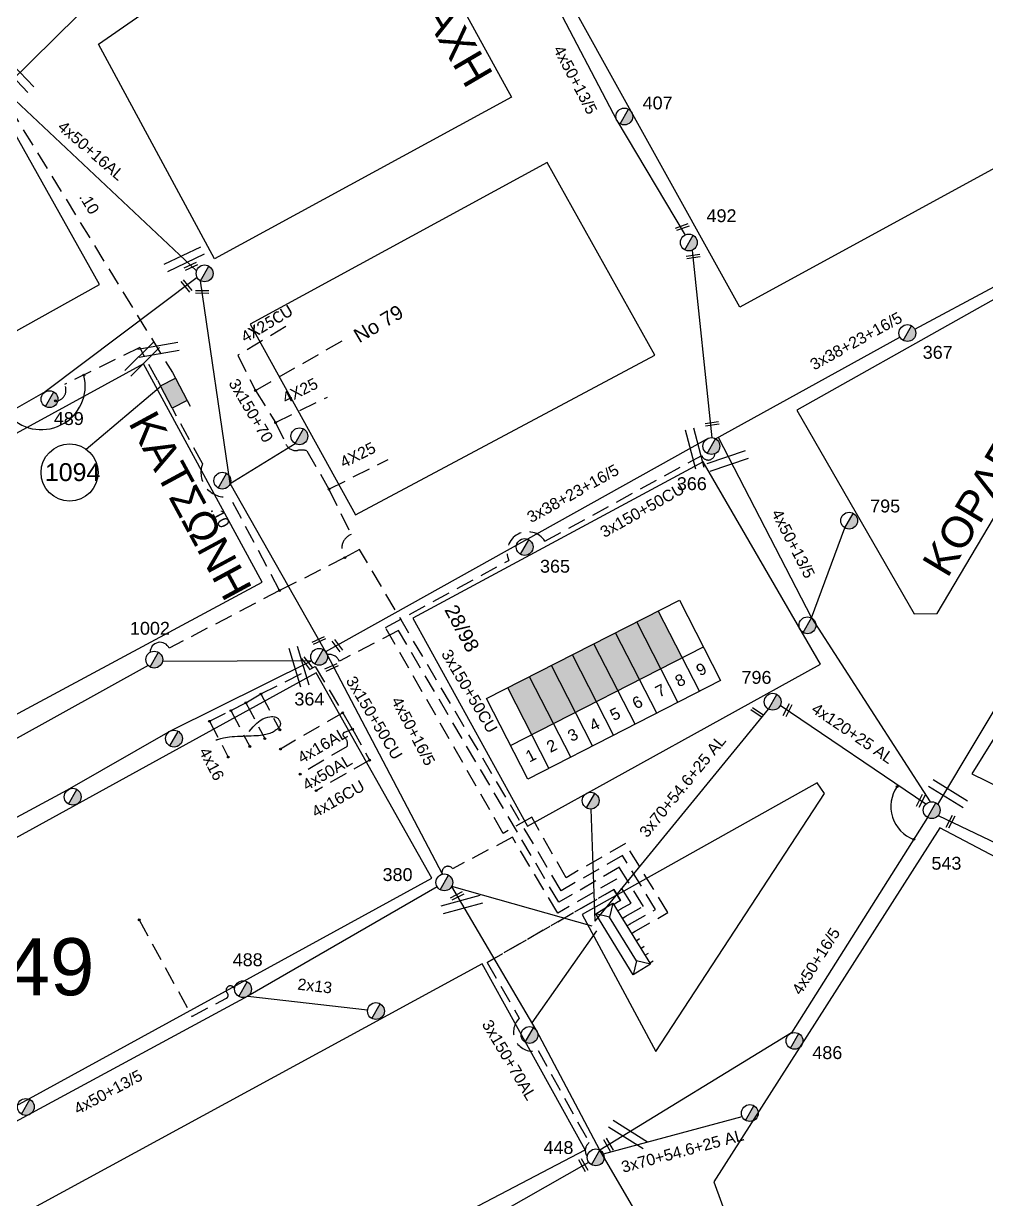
# Model space of a CAD drawing. Header units: millimetres. Extents: x 1421 to 7547, y 822 to 1873.
# Drawn here: x 7110.8 to 7245.6, y 1406.6 to 1571.3 of the extents above; entities that cross this region are included whole.
import ezdxf
from ezdxf.enums import TextEntityAlignment as Align

# ---------------------------------------------------------------- set-up
doc = ezdxf.new("R2010")
doc.units = ezdxf.units.MM
doc.linetypes.add('DASHED', pattern=[19.05, 12.7, -6.35])
doc.layers.get('0').update_dxf_attribs({"lineweight": 30})
for name, color, linetype, lineweight in [('2x13', 7, 'Continuous', 30), ('3x38+23+16', 7, 'Continuous', 30), ('3x50+35+16_5', 7, 'Continuous', 30), ('4x50+13_5', 7, 'Continuous', 30), ('4x50+16_5', 7, 'Continuous', 30), ('4x50AL', 7, 'Continuous', 30), ('Link Box 4 Διευθύνσεων', 7, 'Continuous', 30), ('Pillar OTE', 7, 'Continuous', 30), ('TEXT_ΚΑΛΩΔΙΩΝ', 7, 'Continuous', 30), ('Άγνωστα', 7, 'Continuous', 30), ('Άγνωστο Υπόγειο Καλώδιο', 7, 'DASHED', 30), ('Γυμνά εναέρια ΧΤ (3Φ)   4x16AL', 7, 'Continuous', 30), ('Γυμνά εναέρια ΧΤ και ΦΟΠ (3Φ)   4x50+16AL', 7, 'Continuous', 30), ('Καλώδια ΧΤ   3x150+50CU', 7, 'DASHED', 30), ('Καλώδια ΧΤ   3x150+70AL', 7, 'DASHED', 30), ('Μηχανική τομή', 7, 'Continuous', 30), ('Στύλος ΦΜ', 7, 'Continuous', 30), ('Στύλος ΦΜ @ 1', 7, 'Continuous', 30), ('Συνδέσεις', 7, 'Continuous', 30), ('Συνεστραμμένα ΧΤ   3x70+54.6+25 AL', 7, 'SYN_LINE', 30), ('Συνεστραμμένα ΧΤ  4x120+25 AL', 7, 'SYN_LINE', 30), ('Τομή', 7, 'Continuous', 30), ('Υποσταθμός πόλεως', 7, 'Continuous', 30), ('Υπόβαθρο ΔΕΗ', 7, 'Continuous', 30), ('Υπόγεια Καλώδια Δικτύου ΧΤ   .10', 7, 'DASHED', 30), ('Υπόγεια Καλώδια Δικτύου ΧΤ  4x16AL', 7, 'DASHED', 30), ('Υπόγεια Καλώδια Δικτύου ΧΤ  4X25', 7, 'DASHED', 30)]:
    doc.layers.add(name, color=color, linetype=linetype, lineweight=lineweight)
doc.styles.add('arial', font='arial.ttf')
doc.styles.add('Legend', font='CALIBRI.TTF')
doc.styles.get("Standard").update_dxf_attribs({"font": 'arial.ttf'})
doc.linetypes.add('SYN_LINE', pattern='A,0.5,-0.0001,["/\\/\\/\\/",Standard,S=0.1,R=0,X=0,Y=-0.05],-0.25', length=0.7501)

# ---------------------------------------------------------------- blocks, each defined once
blk = doc.blocks.new('ΥΠΑΡΧΩΝ ΤΣΙΜΕΝΤΕΝΙΟΣ ΣΤΥΛΟΣ')
at = {"layer": 'Στύλος ΦΜ'}
blk.add_hatch(color=7, dxfattribs=at).paths.add_polyline_path([(-1.29, -2.28, 0.574793), (2.62, 0, 0.268822), (1.3, 2.27)])
at = {"layer": 'Στύλος ΦΜ', "color": 7}
blk.add_line((-1.29, -2.28), (1.3, 2.27), dxfattribs=at)
blk.add_circle((0, 0), 2.62, dxfattribs=at)
at = {"layer": 'Στύλος ΦΜ', "flags": 4}
for tag, p in [('ΑΡΙΘΜΟΣ', (-4.68, 8.05)), ('ΤΥΠΟΣ', (-4.91, 3.03))]:
    blk.add_attdef(tag, p, '', height=4, dxfattribs=at)
blk = doc.blocks.new('ΥΠΟΣΤΑΘΜΟΣ ΠΟΛΕΩΣ 9 ΑΝΑΧΩΡΗΣΕΩΝ')
at = {"layer": 'Υποσταθμός πόλεως', "ltscale": 40}
for p, q in [((-9.63, -2.82), (-9.63, -4)), ((-7.12, -2.82), (-7.12, -4)), ((-4.84, -2.82), (-4.84, -4)), ((-2.36, -2.82), (-2.36, -4)), ((0.09, -2.82), (0.09, -4)), ((2.55, -2.82), (2.55, -4)), ((5.02, -2.82), (5.02, -4)), ((7.48, -2.82), (7.48, -4)), ((9.61, -2.82), (9.61, -4))]:
    blk.add_line(p, q, dxfattribs=at)
blk.add_lwpolyline([(-10.02, 2.82), (10.02, 2.82), (10.02, -2.82), (-10.02, -2.82)], close=True, dxfattribs=at)
for points in [[(-7.21, 0), (-10.02, 2.82)], [(-10.02, -2.82), (-7.21, 0)], [(-7.21, 0), (7.21, 0)], [(7.21, 0), (10.02, 2.82)], [(10.02, -2.82), (7.21, 0)]]:
    blk.add_lwpolyline(points, dxfattribs=at)
at = {"layer": 'Υποσταθμός πόλεως', "linetype": 'SYN_LINE', "ltscale": 40, "flags": 1}
for tag, p in [('ΜΕΤΑΣΧΗΜΑΤΙΣΜΟΣ', (10.79, 1.71)), ('ΙΣΧΥΣ', (10.77, -1.08)), ('ΑΡΙΘΜΟΣ', (10.89, -3.8))]:
    blk.add_attdef(tag, p, '', height=1.8, dxfattribs=at)
blk = doc.blocks.new('ΤΟΜΗ')
at = {"layer": 'Τομή', "lineweight": -3, "ltscale": 40}
for p, q in [((-11.37, 1.1), (11.37, 1.1)), ((11.37, -3.57), (-11.37, -3.57))]:
    blk.add_line(p, q, dxfattribs=at)
blk = doc.blocks.new('ΜΗΧΑΝΙΚΗ ΤΟΜΗ')
at = {"layer": 'Μηχανική τομή', "lineweight": -3, "ltscale": 40}
for p, q in [((-3.78, 1.15), (3.8, 1.15)), ((3.8, -0.4), (-3.78, -0.4))]:
    blk.add_line(p, q, dxfattribs=at)
blk = doc.blocks.new('LINK BOX 4 ΑΝΑΧΩΡΗΣΕΩΝ')
at = {"layer": 'Link Box 4 Διευθύνσεων', "lineweight": -3, "ltscale": 40}
blk.add_hatch(color=256, dxfattribs=at).paths.add_polyline_path([(-3.54, 0), (-3.54, -4.67), (3.54, -4.67), (3.54, 0)])
for p, q in [((-3.54, 0), (-5.33, 0)), ((5.33, 0), (3.54, 0)), ((-3.54, -4.67), (-5.33, -4.67)), ((5.33, -4.67), (3.54, -4.67))]:
    blk.add_line(p, q, dxfattribs=at)
blk.add_lwpolyline([(-3.54, -4.67), (-3.54, 0), (3.54, 0), (3.54, -4.67)], close=True, dxfattribs=at)
blk = doc.blocks.new('_ΣΥΝΔΕΣΗ')
at = {"layer": 'Συνδέσεις', "linetype": 'SYN_LINE', "ltscale": 40}
blk.add_hatch(color=256, dxfattribs=at).paths.add_polyline_path([(0.5, -0.01, 1), (-0.5, -0.01, 1)])
at = {"layer": 'Συνδέσεις'}
blk.add_circle((0, -0.01), 0.5, dxfattribs=at)

msp = doc.modelspace()

# ---------------------------------------------------------------- hatches: boundary and pattern name
at = {"layer": 'Καλώδια ΧΤ   3x150+50CU', "linetype": 'DASHED', "lineweight": -3, "ltscale": 0.2}
h = msp.add_hatch(color=27, dxfattribs=at)
h.dxf.hatch_style = 1
h.paths.add_polyline_path([(7200.01, 1480.93), (7203.03, 1482.47), (7199.67, 1489.04), (7196.65, 1487.5)])
h = msp.add_hatch(color=133, dxfattribs=at)
h.dxf.hatch_style = 1
h.paths.add_polyline_path([(7196.65, 1487.5), (7193.68, 1485.98), (7197.04, 1479.41), (7200.01, 1480.93)])
h = msp.add_hatch(color=30, dxfattribs=at)
h.dxf.hatch_style = 1
h.paths.add_polyline_path([(7193.68, 1485.98), (7190.66, 1484.43), (7194.02, 1477.87), (7197.04, 1479.41)])
h = msp.add_hatch(color=62, dxfattribs=at)
h.dxf.hatch_style = 1
h.paths.add_polyline_path([(7187.64, 1482.89), (7184.71, 1481.39), (7188.06, 1474.83), (7191, 1476.33)])
h = msp.add_hatch(color=5, dxfattribs=at)
h.dxf.hatch_style = 1
h.paths.add_polyline_path([(7194.02, 1477.87), (7190.66, 1484.43), (7187.64, 1482.89), (7191, 1476.33)])
h = msp.add_hatch(color=2, dxfattribs=at)
h.dxf.hatch_style = 1
h.paths.add_polyline_path([(7185, 1473.26), (7188.06, 1474.83), (7184.71, 1481.39), (7181.65, 1479.82)])
h = msp.add_hatch(color=1, dxfattribs=at)
h.dxf.hatch_style = 1
h.paths.add_polyline_path([(7181.94, 1471.7), (7185, 1473.26), (7181.65, 1479.82), (7178.58, 1478.25)])

# ---------------------------------------------------------------- linework, layer by layer
at = {"color": 1, "linetype": 'DASHED', "lineweight": -3, "ltscale": 0.2}
msp.add_lwpolyline([(7143.26, 1519.92), (7156.23, 1527.36)], dxfattribs=at)
at = {"color": 1, "lineweight": -3, "ltscale": 0.2}
msp.add_arc((7129.9, 1483.24), 1.4, 23.9719, 180.1699, dxfattribs=at)
at = {"layer": '2x13', "color": 62, "lineweight": -3, "ltscale": 0.2}
msp.add_lwpolyline([(7142.2, 1435.07), (7158.97, 1433.13)], dxfattribs=at)
at = {"layer": '3x38+23+16', "color": 5, "lineweight": -3, "ltscale": 0.2}
for points in [[(7235.61, 1528.5), (7246.77, 1534.48)], [(7207.7, 1513.15), (7233.52, 1527.4)]]:
    msp.add_lwpolyline(points, dxfattribs=at)
at = {"layer": '3x38+23+16', "color": 6, "lineweight": -3, "ltscale": 0.2}
msp.add_lwpolyline([(7153.1, 1483.33), (7206.44, 1513.09)], dxfattribs=at)
at = {"layer": '3x50+35+16_5', "color": 30, "lineweight": -3, "ltscale": 0.2}
msp.add_lwpolyline([(7138.21, 1592.07), (7108.56, 1562.79)], dxfattribs=at)
at = {"layer": '4x50+13_5', "color": 5, "lineweight": -3, "ltscale": 0.2}
for points in [[(7184.65, 1575.34), (7193.88, 1557.76), (7203.46, 1541.7)], [(7204.4, 1539.55), (7207.19, 1513.3)]]:
    msp.add_lwpolyline(points, dxfattribs=at)
at = {"layer": '4x50+13_5', "color": 1, "lineweight": -3, "ltscale": 0.2}
msp.add_lwpolyline([(7238.81, 1461.93), (7255.07, 1489.05), (7269.18, 1512.09), (7279.87, 1529.76)], dxfattribs=at)
at = {"layer": '4x50+13_5', "color": 133, "lineweight": -3, "ltscale": 0.2}
for points in [[(7208.08, 1513.36), (7221.14, 1488.05), (7237.75, 1462.27)], [(7238.89, 1460.38), (7254.41, 1452.96), (7269.6, 1444.67)]]:
    msp.add_lwpolyline(points, dxfattribs=at)
at = {"layer": '4x50+13_5', "color": 62, "lineweight": -3, "ltscale": 0.2}
msp.add_lwpolyline([(7168.7, 1450.39), (7142.2, 1435.07), (7111.88, 1418.66), (7077.42, 1400.07)], dxfattribs=at)
at = {"layer": '4x50+13_5', "color": 30, "lineweight": -3, "ltscale": 0.2}
msp.add_lwpolyline([(7097.16, 1362.69), (7127.07, 1378.06), (7148.05, 1389), (7169.01, 1399.87), (7189.93, 1411.82)], dxfattribs=at)
at = {"layer": '4x50+16_5', "color": 5, "lineweight": -3, "ltscale": 0.2}
msp.add_lwpolyline([(7169.43, 1452.14), (7153.31, 1482.92), (7139.72, 1506.88), (7135.55, 1535.29)], dxfattribs=at)
at = {"layer": '4x50+16_5', "color": 1, "lineweight": -3, "ltscale": 0.2}
for points in [[(7128.23, 1481.4), (7109.46, 1470.97), (7082.15, 1456.48), (7053.09, 1442.3)], [(7151.15, 1482.02), (7130.23, 1481.96)]]:
    msp.add_lwpolyline(points, dxfattribs=at)
at = {"layer": '4x50+16_5', "color": 2, "lineweight": -3, "ltscale": 0.2}
msp.add_lwpolyline([(7151.15, 1482.02), (7131.3, 1472.18), (7116.9, 1463.9), (7095.11, 1452.19), (7058.49, 1432.11)], dxfattribs=at)
at = {"layer": '4x50+16_5', "color": 133, "lineweight": -3, "ltscale": 0.2}
msp.add_lwpolyline([(7237.39, 1460.08), (7218.35, 1429.9), (7191.49, 1413.49)], dxfattribs=at)
at = {"layer": '4x50AL', "color": 2, "linetype": 'DASHED', "lineweight": -3, "ltscale": 0.2}
msp.add_lwpolyline([(7156.84, 1472.47), (7155.71, 1472.02, 0.594512), (7155.64, 1471.43, -0.328297), (7156.09, 1470.05), (7149.51, 1466.16)], format="xyb", dxfattribs=at)
at = {"layer": 'Pillar OTE', "lineweight": -3, "ltscale": 40}
for points in [[(7181.38, 1465.48), (7175.62, 1476.74), (7202.63, 1490.55), (7208.4, 1479.28), (7181.38, 1465.48)], [(7205.44, 1477.77), (7199.67, 1489.04)], [(7202.42, 1476.23), (7196.65, 1487.5)], [(7199.45, 1474.71), (7193.68, 1485.98)], [(7178.97, 1470.19), (7205.99, 1483.98)], [(7193.41, 1471.62), (7187.64, 1482.89)], [(7196.42, 1473.16), (7190.66, 1484.43)], [(7190.47, 1470.13), (7184.71, 1481.39)], [(7187.41, 1468.56), (7181.65, 1479.82)], [(7184.34, 1467), (7178.58, 1478.25)]]:
    msp.add_lwpolyline(points, dxfattribs=at)
at = {"layer": 'Άγνωστα', "lineweight": -3}
msp.add_lwpolyline([(7142.36, 1472.16), (7142.93, 1472.8), (7143.44, 1473.29), (7143.9, 1473.66), (7144.31, 1473.91), (7144.67, 1474.07), (7144.99, 1474.17), (7145.26, 1474.21), (7145.49, 1474.22), (7145.69, 1474.22), (7145.86, 1474.21), (7145.99, 1474.19), (7146.11, 1474.16), (7146.2, 1474.12), (7146.28, 1474.07), (7146.35, 1474.01), (7146.42, 1473.94), (7146.48, 1473.86), (7146.54, 1473.78), (7146.6, 1473.69), (7146.65, 1473.59), (7146.69, 1473.49), (7146.72, 1473.39), (7146.74, 1473.29), (7146.74, 1473.19), (7146.73, 1473.09), (7146.7, 1472.99), (7146.66, 1472.9), (7146.6, 1472.8), (7146.53, 1472.71), (7146.45, 1472.62), (7146.36, 1472.53), (7146.26, 1472.44), (7146.15, 1472.35), (7146.03, 1472.27), (7145.9, 1472.18), (7145.76, 1472.1), (7145.62, 1472.02), (7145.46, 1471.95), (7145.28, 1471.88), (7145.1, 1471.82), (7144.9, 1471.76), (7144.69, 1471.71), (7144.46, 1471.66), (7144.22, 1471.62), (7143.96, 1471.58), (7143.67, 1471.55), (7143.36, 1471.53), (7143.03, 1471.51), (7142.67, 1471.49), (7142.3, 1471.48), (7141.9, 1471.47), (7141.51, 1471.45), (7141.11, 1471.44), (7140.72, 1471.42), (7140.34, 1471.4), (7139.98, 1471.37), (7139.64, 1471.33), (7139.33, 1471.29), (7139.05, 1471.24), (7138.79, 1471.19), (7138.57, 1471.14), (7138.37, 1471.09), (7138.2, 1471.05), (7138.06, 1471.01), (7137.95, 1470.98), (7137.86, 1470.95), (7137.8, 1470.94), (7137.76, 1470.93), (7137.74, 1470.92), (7137.72, 1470.92), (7137.71, 1470.91), (7137.71, 1470.91), (7137.71, 1470.91), (7137.71, 1470.91), (7137.71, 1470.91), (7137.71, 1470.91), (7137.71, 1470.91), (7137.71, 1470.91), (7137.71, 1470.91), (7137.71, 1470.91)], dxfattribs=at)
at = {"layer": 'Άγνωστο Υπόγειο Καλώδιο', "color": 2, "lineweight": -3, "ltscale": 0.2}
msp.add_lwpolyline([(7129.55, 1521.35), (7127.04, 1525.92), (7116.51, 1520.74, -0.497455), (7115.56, 1518.47)], format="xyb", dxfattribs=at)
at = {"layer": 'Γυμνά εναέρια ΧΤ (3Φ)   4x16AL', "color": 5, "lineweight": -3, "ltscale": 0.2}
msp.add_lwpolyline([(7139.72, 1506.88), (7148.83, 1512.48)], dxfattribs=at)
at = {"layer": 'Γυμνά εναέρια ΧΤ (3Φ)   4x16AL', "color": 133, "lineweight": -3, "ltscale": 0.2}
msp.add_lwpolyline([(7221.14, 1488.05), (7225.82, 1500.66)], dxfattribs=at)
at = {"layer": 'Γυμνά εναέρια ΧΤ και ΦΟΠ (3Φ)   4x50+16AL', "color": 133, "linetype": 'Continuous', "lineweight": -3, "ltscale": 0.2}
msp.add_lwpolyline([(7108.82, 1561.33), (7135.01, 1536.69)], dxfattribs=at)
at = {"layer": 'Γυμνά εναέρια ΧΤ και ΦΟΠ (3Φ)   4x50+16AL', "color": 2, "lineweight": -3, "ltscale": 0.2}
msp.add_lwpolyline([(7135.09, 1535.76), (7113.8, 1519.71), (7099.37, 1511.52), (7084.51, 1503.13), (7066.89, 1493.6), (7050.01, 1484.3), (7034.18, 1474.59)], dxfattribs=at)
at = {"layer": 'Γυμνά εναέρια ΧΤ και ΦΟΠ (3Φ)   4x50+16AL', "color": 27, "lineweight": -3, "ltscale": 0.2}
msp.add_lwpolyline([(7216.91, 1368.26), (7206.58, 1387.61), (7191.49, 1413.49), (7182.58, 1430.32), (7170.75, 1450.43)], dxfattribs=at)
at = {"layer": 'Γυμνά εναέρια ΧΤ και ΦΟΠ (3Φ)   4x50+16AL', "color": 62, "lineweight": -3, "ltscale": 0.2}
msp.add_lwpolyline([(7190.41, 1444.88), (7170.75, 1450.43)], dxfattribs=at)
at = {"layer": 'Καλώδια ΧΤ   3x150+50CU', "color": 1, "lineweight": -3, "ltscale": 0.2}
msp.add_lwpolyline([(7140.77, 1524.85), (7143.26, 1519.92), (7146.07, 1515.42), (7147.53, 1512.37, 0.330778), (7149.13, 1511.52, -0.09429), (7150.44, 1511.48), (7153.55, 1506.1), (7156.65, 1499.76, 0.490228), (7155.77, 1496.5)], format="xyb", dxfattribs=at)
at = {"layer": 'Καλώδια ΧΤ   3x150+50CU', "color": 6, "lineweight": -3, "ltscale": 0.2}
msp.add_lwpolyline([(7196.28, 1444.06), (7201.02, 1446.76), (7195.07, 1456.46), (7186.75, 1451.65), (7181.95, 1460.12), (7177.96, 1457.87), (7161.47, 1486.7), (7178.72, 1496.12, -0.912295), (7183.8, 1498.82), (7205.77, 1510.8, 0.816444), (7207.6, 1511.06)], format="xyb", dxfattribs=at)
at = {"layer": 'Καλώδια ΧΤ   3x150+50CU', "color": 1, "lineweight": -3, "ltscale": 0.2}
for points in [[(7186.06, 1449.82), (7157.83, 1497.65), (7155.77, 1496.5), (7146.64, 1491.89)], [(7146.64, 1491.89), (7131.18, 1483.81)], [(7195.66, 1445.14), (7199.29, 1447.2), (7194.65, 1454.78), (7186.06, 1449.82)]]:
    msp.add_lwpolyline(points, dxfattribs=at)
at = {"layer": 'Καλώδια ΧΤ   3x150+50CU', "color": 2, "lineweight": -3, "ltscale": 0.2}
msp.add_lwpolyline([(7195.05, 1446.21), (7197.58, 1447.64), (7194.22, 1453.11), (7185.74, 1448.21), (7163.28, 1486.28), (7155.01, 1481.99, 0.350904), (7153.31, 1482.92)], format="xyb", dxfattribs=at)
msp.add_lwpolyline([(7136.8, 1473.58), (7139.82, 1475.06), (7141.92, 1476.16), (7144.02, 1477.4), (7151.63, 1481.25), (7155.47, 1474.76), (7156.84, 1472.47), (7159.25, 1468.13)], dxfattribs=at)
at = {"layer": 'Καλώδια ΧΤ   3x150+50CU', "color": 5, "lineweight": -3, "ltscale": 0.2}
msp.add_lwpolyline([(7194.45, 1447.28), (7195.86, 1448.09), (7193.8, 1451.45), (7185.6, 1446.71), (7179.24, 1457.32), (7170.87, 1452.92)], dxfattribs=at)
msp.add_arc((7170.21, 1452.42), 0.832, 37.3744, 199.492, dxfattribs=at)
at = {"layer": 'Καλώδια ΧΤ   3x150+70AL', "color": 30, "lineweight": -3, "ltscale": 0.2}
msp.add_lwpolyline([(7175.72, 1439.77), (7193.43, 1450.01), (7194.38, 1448.47), (7193.92, 1448.21), (7194.38, 1448.47), (7193.43, 1450.01), (7175.72, 1439.77), (7180.21, 1431.96, 0.780183), (7182.83, 1427.45), (7190, 1414.53, 0.421904), (7189.74, 1412.59)], format="xyb", dxfattribs=at)
at = {"layer": 'Καλώδια ΧΤ   3x150+70AL', "color": 62, "lineweight": -3, "ltscale": 0.2}
msp.add_lwpolyline([(7126.98, 1445.75), (7134.36, 1432.22), (7139.2, 1434.78, 0.497933), (7139.31, 1435.47, -1.293429), (7140.34, 1436.04, -0.375787)], format="xyb", dxfattribs=at)
at = {"layer": 'Συνεστραμμένα ΧΤ   3x70+54.6+25 AL', "color": 133, "lineweight": -3, "ltscale": 20}
for points in [[(7190.85, 1445.58), (7215.11, 1475.29)], [(7190.85, 1445.58), (7190.26, 1461.28)]]:
    msp.add_lwpolyline(points, dxfattribs=at)
at = {"layer": 'Συνεστραμμένα ΧΤ   3x70+54.6+25 AL', "color": 27, "lineweight": -3, "ltscale": 15}
msp.add_lwpolyline([(7182, 1431.3), (7191.06, 1444.23)], dxfattribs=at)
at = {"layer": 'Συνεστραμμένα ΧΤ   3x70+54.6+25 AL', "color": 30, "lineweight": -3, "ltscale": 20}
msp.add_lwpolyline([(7191.98, 1412.97), (7211.41, 1418.21)], dxfattribs=at)
at = {"layer": 'Συνεστραμμένα ΧΤ  4x120+25 AL', "color": 133, "lineweight": -3, "ltscale": 20}
msp.add_lwpolyline([(7237.15, 1461.95), (7216.74, 1475.77)], dxfattribs=at)
at = {"layer": 'Υπόβαθρο ΔΕΗ', "lineweight": -3, "ltscale": 0.2}
for points in [[(7260.23, 1558.42), (7211.1, 1531.6), (7184.37, 1579.76), (7230.9, 1609.64)], [(7238.99, 1384.85), (7268.2, 1443.32), (7239.1, 1458.64), (7207.43, 1409.04), (7211.21, 1398.83)], [(7093.55, 1395.27), (7107.06, 1370.44), (7189.45, 1413.55), (7175.02, 1439.61)]]:
    msp.add_lwpolyline(points, close=True, dxfattribs=at)
for points in [[(7121.26, 1568.43), (7160.2, 1595.47), (7179.1, 1561.03), (7137.53, 1538.38), (7121.26, 1568.43)], [(7040.64, 1489.71), (7121.43, 1534.75), (7107.72, 1559.18), (7026.53, 1515.13), (7040.64, 1489.71)], [(7142.53, 1529.22), (7157.27, 1502.49), (7199.17, 1524.88), (7184.12, 1551.86), (7142.53, 1529.22)], [(7235.51, 1488.61), (7238.71, 1488.68), (7268.95, 1539.62), (7266.59, 1543.85), (7219.06, 1517.16), (7235.51, 1488.61)], [(7272.64, 1452), (7310.71, 1527.45), (7305.79, 1540.76), (7285.06, 1532.79), (7243.58, 1466.22), (7272.64, 1452)], [(7046.73, 1479.42), (7063.36, 1449.64), (7144.19, 1493.07), (7127.57, 1523.63), (7046.73, 1479.42)], [(7222.38, 1481.59), (7205.97, 1509.94), (7165.31, 1488), (7181.34, 1458.88), (7222.38, 1481.59)], [(7070.8, 1435.84), (7086.59, 1407.05), (7167.98, 1451.59), (7151.74, 1480.38), (7070.8, 1435.84)], [(7189.03, 1446.5), (7199.35, 1427.32), (7222.93, 1463.44), (7221.91, 1464.96), (7189.03, 1446.5)]]:
    msp.add_lwpolyline(points, dxfattribs=at)
at = {"layer": 'Υπόβαθρο ΔΕΗ', "lineweight": -3}
msp.add_lwpolyline([(7130.05, 1520.5), (7119.55, 1511.67)], dxfattribs=at)
msp.add_circle((7117.23, 1508.42), 4, dxfattribs=at)
for centre, radius, start, end in [((7113.26, 1520.58), 6.15, 219.1622, 14.0617), ((7237.16, 1461.63), 4.91, 145.3832, 249.7234)]:
    msp.add_arc(centre, radius, start, end, dxfattribs=at)
at = {"layer": 'Υπόγεια Καλώδια Δικτύου ΧΤ   .10', "color": 133, "lineweight": -3, "ltscale": 0.2}
msp.add_lwpolyline([(7108.75, 1559.7), (7131.62, 1522.43)], dxfattribs=at)
at = {"layer": 'Υπόγεια Καλώδια Δικτύου ΧΤ   .10', "color": 1, "lineweight": -3, "ltscale": 0.2}
msp.add_lwpolyline([(7146.64, 1491.89), (7139.67, 1505.04, -0.5891), (7135.86, 1509.67), (7132.02, 1516.63)], format="xyb", dxfattribs=at)
at = {"layer": 'Υπόγεια Καλώδια Δικτύου ΧΤ  4x16AL', "color": 2, "lineweight": -3, "ltscale": 0.2}
for points in [[(7144.02, 1477.4), (7146.66, 1472.38)], [(7139.82, 1475.06), (7142.46, 1470.04)], [(7141.92, 1476.16), (7144.56, 1471.14)], [(7155.47, 1474.76), (7146.75, 1469.68)], [(7136.8, 1473.58), (7139.45, 1468.56)], [(7159.25, 1468.13), (7151.75, 1463.85)]]:
    msp.add_lwpolyline(points, dxfattribs=at)
at = {"layer": 'Υπόγεια Καλώδια Δικτύου ΧΤ  4X25', "color": 1, "lineweight": -3, "ltscale": 0.2}
for points in [[(7147.53, 1528.88), (7140.77, 1524.85)], [(7146.07, 1515.42), (7153.33, 1519)], [(7153.55, 1506.1), (7161.85, 1510.24)]]:
    msp.add_lwpolyline(points, dxfattribs=at)

# ---------------------------------------------------------------- block references
at = {"layer": 'Link Box 4 Διευθύνσεων', "lineweight": -3, "xscale": 0.4999999999999998, "yscale": 0.4999999999999998, "zscale": 0.4999999999999998, "rotation": 117.5659498388376}
msp.add_blockref('LINK BOX 4 ΑΝΑΧΩΡΗΣΕΩΝ', (7130.79, 1518.99), dxfattribs=at)
at = {"layer": 'Μηχανική τομή', "lineweight": -3}
for p, xscale, yscale, zscale, rotation in [((7203.01, 1542.9), 0.2499999999999188, 0.2499999999999188, 0.2499999999999188, 199.3521531081327), ((7204.55, 1538.77), 0.2499999999999188, 0.2499999999999188, 0.2499999999999188, 188.7069016057735), ((7134.17, 1537.39), 0.2499999999999188, 0.2499999999999188, 0.2499999999999188, 204.5089765519788), ((7133.67, 1534.61), 0.2499999999999188, 0.2499999999999188, 0.2499999999999188, 129.0588625633443), ((7135.8, 1533.82), 0.2499999999999188, 0.2499999999999188, 0.2499999999999188, 179.1997685102337), ((7207.2, 1515.35), 0.2499999999999188, 0.2499999999999188, 0.2499999999999188, 188.7069016057735), ((7152.09, 1484.98), 0.2499999999999188, 0.2499999999999188, 0.2499999999999188, 204.5089765519788), ((7154.8, 1484.21), 0.2499999999999188, 0.2499999999999188, 0.2499999999999188, 127.0512514598491), ((7150.54, 1481.79), 0.2499999999999188, 0.2499999999999188, 0.2499999999999188, 127.0512514598491), ((7153.86, 1481.2), 0.2499999999999188, 0.2499999999999188, 0.2499999999999188, 204.5089765519788), ((7213.49, 1474.73), 0.2499999999999188, 0.2499999999999188, 0.2499999999999188, 325.5011436377507), ((7217.71, 1475.17), 0.2499999999999188, 0.2499999999999188, 0.2499999999999188, 242.635181038039), ((7236.35, 1462.49), 0.2499999999999188, 0.2499999999999188, 0.2499999999999188, 242.635181038039), ((7240.52, 1459.55), 0.2499999999999188, 0.2499999999999188, 0.2499999999999188, 242.635181038039), ((7171.53, 1449.02), 0.2499999999999188, 0.2499999999999188, 0.2499999999999188, 27.66500128186423), ((7192.61, 1414.18), 0.2499999999999187, 0.2499999999999187, 0.2499999999999187, 300.0093175659555), ((7189.09, 1411.34), 0.2499999999999187, 0.2499999999999187, 0.2499999999999187, 300.0093175659555)]:
    msp.add_blockref('ΜΗΧΑΝΙΚΗ ΤΟΜΗ', p, dxfattribs=dict(at, xscale=xscale, yscale=yscale, zscale=zscale, rotation=rotation))
at = {"layer": 'Στύλος ΦΜ @ 1', "lineweight": -3, "ltscale": 40}
ref = msp.add_blockref('ΥΠΑΡΧΩΝ ΤΣΙΜΕΝΤΕΝΙΟΣ ΣΤΥΛΟΣ', (7194.92, 1558.31), dxfattribs=dict(at, xscale=0.4499999999998181, yscale=0.4499999999998181, zscale=0.4499999999998181))
ref.add_attrib('ΤΥΠΟΣ', '407', (7197.48, 1559.3), dxfattribs={"layer": 'Στύλος ΦΜ', "height": 1.8, "flags": 4})
ref = msp.add_blockref('ΥΠΑΡΧΩΝ ΤΣΙΜΕΝΤΕΝΙΟΣ ΣΤΥΛΟΣ', (7203.96, 1540.64), dxfattribs=dict(at, xscale=0.4499999999998181, yscale=0.4499999999998181, zscale=0.4499999999998181))
ref.add_attrib('ΤΥΠΟΣ', '492', (7206.43, 1543.5), dxfattribs={"layer": 'Στύλος ΦΜ', "height": 1.8, "flags": 4})
at = {"layer": 'Στύλος ΦΜ @ 1', "lineweight": -3, "ltscale": 40, "xscale": 0.4499999999998181, "yscale": 0.4499999999998181, "zscale": 0.4499999999998181}
for p in [(7136.13, 1536.32), (7149.41, 1513.5), (7138.61, 1507.28), (7220.56, 1487.02), (7131.85, 1471.14), (7117.66, 1463), (7190.2, 1462.45), (7160.13, 1432.97), (7181.63, 1429.62), (7111.09, 1419.54), (7212.49, 1418.68)]:
    msp.add_blockref('ΥΠΑΡΧΩΝ ΤΣΙΜΕΝΤΕΝΙΟΣ ΣΤΥΛΟΣ', p, dxfattribs=at)
at = {"layer": 'Στύλος ΦΜ @ 1', "lineweight": -3, "ltscale": 40}
ref = msp.add_blockref('ΥΠΑΡΧΩΝ ΤΣΙΜΕΝΤΕΝΙΟΣ ΣΤΥΛΟΣ', (7234.56, 1527.96), dxfattribs=dict(at, xscale=0.4499999999998181, yscale=0.4499999999998181, zscale=0.4499999999998181))
ref.add_attrib('ΤΥΠΟΣ', '367', (7236.71, 1524.36), dxfattribs={"layer": 'Στύλος ΦΜ', "height": 1.8, "flags": 4})
ref = msp.add_blockref('ΥΠΑΡΧΩΝ ΤΣΙΜΕΝΤΕΝΙΟΣ ΣΤΥΛΟΣ', (7114.41, 1518.7), dxfattribs=dict(at, xscale=0.4499999999998181, yscale=0.4499999999998181, zscale=0.4499999999998181))
ref.add_attrib('ΤΥΠΟΣ', '489', (7115.01, 1515.08), dxfattribs={"layer": 'Στύλος ΦΜ', "height": 1.8, "flags": 4})
ref = msp.add_blockref('ΥΠΑΡΧΩΝ ΤΣΙΜΕΝΤΕΝΙΟΣ ΣΤΥΛΟΣ', (7207.11, 1512.13), dxfattribs=dict(at, xscale=0.4499999999998181, yscale=0.4499999999998181, zscale=0.4499999999998181))
ref.add_attrib('ΤΥΠΟΣ', '366', (7202.27, 1505.96), dxfattribs={"layer": 'Στύλος ΦΜ', "height": 1.8, "flags": 4})
ref = msp.add_blockref('ΥΠΑΡΧΩΝ ΤΣΙΜΕΝΤΕΝΙΟΣ ΣΤΥΛΟΣ', (7226.4, 1501.68), dxfattribs=dict(at, xscale=0.4499999999998181, yscale=0.4499999999998181, zscale=0.4499999999998181))
ref.add_attrib('ΤΥΠΟΣ', '795', (7229.35, 1502.83), dxfattribs={"layer": 'Στύλος ΦΜ', "height": 1.8, "flags": 4})
ref = msp.add_blockref('ΥΠΑΡΧΩΝ ΤΣΙΜΕΝΤΕΝΙΟΣ ΣΤΥΛΟΣ', (7180.96, 1497.99), dxfattribs=dict(at, xscale=0.4499999999998181, yscale=0.4499999999998181, zscale=0.4499999999998181))
ref.add_attrib('ΤΥΠΟΣ', '365', (7183.11, 1494.39), dxfattribs={"layer": 'Στύλος ΦΜ', "height": 1.8, "flags": 4})
ref = msp.add_blockref('ΥΠΑΡΧΩΝ ΤΣΙΜΕΝΤΕΝΙΟΣ ΣΤΥΛΟΣ', (7129.08, 1482.21), dxfattribs=dict(at, xscale=0.4499999999998181, yscale=0.4499999999998181, zscale=0.4499999999998181))
ref.add_attrib('ΤΥΠΟΣ', '1002', (7125.68, 1485.7), dxfattribs={"layer": 'Στύλος ΦΜ', "height": 1.8, "flags": 4})
ref = msp.add_blockref('ΥΠΑΡΧΩΝ ΤΣΙΜΕΝΤΕΝΙΟΣ ΣΤΥΛΟΣ', (7152.17, 1482.6), dxfattribs=dict(at, xscale=0.4499999999998181, yscale=0.4499999999998181, zscale=0.4499999999998181))
ref.add_attrib('ΤΥΠΟΣ', '364', (7148.71, 1475.79), dxfattribs={"layer": 'Στύλος ΦΜ', "height": 1.8, "flags": 4})
ref = msp.add_blockref('ΥΠΑΡΧΩΝ ΤΣΙΜΕΝΤΕΝΙΟΣ ΣΤΥΛΟΣ', (7215.69, 1476.31), dxfattribs=dict(at, xscale=0.4499999999998181, yscale=0.4499999999998181, zscale=0.4499999999998181))
ref.add_attrib('ΤΥΠΟΣ', '796', (7211.33, 1478.82), dxfattribs={"layer": 'Στύλος ΦΜ', "height": 1.8, "flags": 4})
ref = msp.add_blockref('ΥΠΑΡΧΩΝ ΤΣΙΜΕΝΤΕΝΙΟΣ ΣΤΥΛΟΣ', (7237.97, 1461.11), dxfattribs=dict(at, xscale=0.4499999999998181, yscale=0.4499999999998181, zscale=0.4499999999998181))
ref.add_attrib('ΤΥΠΟΣ', '543', (7237.93, 1452.78), dxfattribs={"layer": 'Στύλος ΦΜ', "height": 1.8, "flags": 4})
ref = msp.add_blockref('ΥΠΑΡΧΩΝ ΤΣΙΜΕΝΤΕΝΙΟΣ ΣΤΥΛΟΣ', (7169.71, 1451), dxfattribs=dict(at, xscale=0.4499999999998181, yscale=0.4499999999998181, zscale=0.4499999999998181))
ref.add_attrib('ΤΥΠΟΣ', '380', (7161.06, 1451.19), dxfattribs={"layer": 'Στύλος ΦΜ', "height": 1.8, "flags": 4})
ref = msp.add_blockref('ΥΠΑΡΧΩΝ ΤΣΙΜΕΝΤΕΝΙΟΣ ΣΤΥΛΟΣ', (7141.52, 1436.04), dxfattribs=dict(at, xscale=0.4499999999998181, yscale=0.4499999999998181, zscale=0.4499999999998181))
ref.add_attrib('ΤΥΠΟΣ', '488', (7140.07, 1439.26), dxfattribs={"layer": 'Στύλος ΦΜ', "height": 1.8, "flags": 4})
ref = msp.add_blockref('ΥΠΑΡΧΩΝ ΤΣΙΜΕΝΤΕΝΙΟΣ ΣΤΥΛΟΣ', (7218.76, 1428.79), dxfattribs=dict(at, xscale=0.4499999999998181, yscale=0.4499999999998181, zscale=0.4499999999998181))
ref.add_attrib('ΤΥΠΟΣ', '486', (7221.25, 1426.25), dxfattribs={"layer": 'Στύλος ΦΜ', "height": 1.8, "flags": 4})
ref = msp.add_blockref('ΥΠΑΡΧΩΝ ΤΣΙΜΕΝΤΕΝΙΟΣ ΣΤΥΛΟΣ', (7190.91, 1412.47), dxfattribs=dict(at, xscale=0.4499999999998181, yscale=0.4499999999998181, zscale=0.4499999999998181))
ref.add_attrib('ΤΥΠΟΣ', '448', (7183.59, 1412.95), dxfattribs={"layer": 'Στύλος ΦΜ', "height": 1.8, "flags": 4})
at = {"layer": 'Συνδέσεις', "lineweight": -3, "xscale": 0.25, "yscale": 0.25, "zscale": 0.25}
for p in [(7119.23, 1522.08), (7143.26, 1519.92), (7115.24, 1518.47), (7146.07, 1515.42), (7153.55, 1506.1), (7155.77, 1496.5), (7146.64, 1491.89), (7141.92, 1476.16), (7144.02, 1477.4), (7139.82, 1475.06), (7155.47, 1474.76), (7136.81, 1473.58), (7146.67, 1472.38), (7156.84, 1472.47), (7142.46, 1470.04), (7144.56, 1471.14), (7146.75, 1469.68), (7139.45, 1468.56), (7159.25, 1468.13), (7149.51, 1466.17), (7151.75, 1463.85), (7233.12, 1464.42), (7235.46, 1457.03), (7126.98, 1445.75)]:
    msp.add_blockref('_ΣΥΝΔΕΣΗ', p, dxfattribs=at)
at = {"layer": 'Τομή', "lineweight": -3}
for p, xscale, yscale, zscale, rotation in [((7109.6, 1563.9), 0.2499999999998871, 0.2499999999998871, 0.2499999999998871, 133.6130374533069), ((7133.4, 1538.03), 0.2499999999998871, 0.2499999999998871, 0.2499999999998871, 205.3950751485119), ((7127.62, 1524.11), 0.2499999999998872, 0.2499999999998872, 0.2499999999998872, 224.8515884265338), ((7129.73, 1525.3), 0.2499999999998872, 0.2499999999998872, 0.2499999999998872, 189.98958271918), ((7204.47, 1511.69), 0.2499999999998871, 0.2499999999998871, 0.2499999999998871, 104.6920613153391), ((7209.28, 1510.32), 0.2499999999998871, 0.2499999999998871, 0.2499999999998871, 18.7192822909989), ((7149.64, 1481.31), 0.2499999999998871, 0.2499999999998871, 0.2499999999998871, 286.8557534041082), ((7240.42, 1463.69), 0.2499999999998871, 0.2499999999998871, 0.2499999999998871, 327.9226170253448), ((7172.06, 1448.2), 0.2499999999998871, 0.2499999999998871, 0.2499999999998871, 15.09135628126126), ((7195.6, 1415.95), 0.2499999999998871, 0.2499999999998871, 0.2499999999998871, 327.9226170253448)]:
    msp.add_blockref('ΤΟΜΗ', p, dxfattribs=dict(at, xscale=xscale, yscale=yscale, zscale=zscale, rotation=rotation))
at = {"layer": 'Υποσταθμός πόλεως', "lineweight": -3, "xscale": 0.4999999999999998, "yscale": 0.4999999999999998, "zscale": 0.4999999999999998, "rotation": 121.6710994051653}
msp.add_blockref('ΥΠΟΣΤΑΘΜΟΣ ΠΟΛΕΩΣ 9 ΑΝΑΧΩΡΗΣΕΩΝ', (7194.74, 1443.07), dxfattribs=at)

# ---------------------------------------------------------------- texts
at = {"lineweight": -3, "ltscale": 40, "char_height": 4, "width": 51.2353, "attachment_point": 1, "style": 'arial'}
for s, insert, rotation in [('{\\H1.083x;ΠΑΝΟΡΜΟΥ}', (7238.32, 1593.87), 300.3979), ('{\\H1.083x;ΒΟΥΡΒΑΧΗ}', (7159.82, 1592.92), 300.3979), ('{\\H1.083x;ΚΟΡΔΕΛΙΟΥ}', (7236.45, 1495.74), 59.0631), ('{\\H1.083x;ΚΑΤΣΩΝΗ}', (7129.2, 1517.47), 298.4415)]:
    msp.add_mtext(s, dxfattribs=dict(at, insert=insert, rotation=rotation))
at = {"lineweight": -3, "ltscale": 30, "char_height": 1.63, "width": 11.2573, "attachment_point": 1, "rotation": 27.0989}
for s, insert in [('9', (7204.76, 1481.3)), ('8', (7201.8, 1479.76)), ('7', (7199.05, 1478.31)), ('6', (7195.81, 1476.66)), ('5', (7192.69, 1475.03)), ('4', (7189.8, 1473.56)), ('3', (7186.77, 1472.1)), ('2', (7183.81, 1470.58)), ('1', (7180.87, 1469.22))]:
    msp.add_mtext(s, dxfattribs=dict(at, insert=insert))
at = {"layer": 'TEXT_ΚΑΛΩΔΙΩΝ', "lineweight": -3, "ltscale": 0.2}
for s, rotation, p in [('4x50+13/5', 297.6949, (7188.07, 1563.45)), ('4x50+16AL', 319.2475, (7120.25, 1553.53)), ('.10', 301.5392, (7119.99, 1546.16)), ('3x38+23+16/5', 28.8905, (7227.37, 1526.86)), ('3x150+70', 300.5498, (7142.63, 1517.11)), ('4X25', 26.3066, (7149.49, 1519.9)), ('4X25', 26.5501, (7157.58, 1510.9)), ('3x38+23+16/5', 29.1649, (7187.71, 1505.5)), ('3x150+50CU', 29.4882, (7197.42, 1503.15)), ('.10', 297.9246, (7138.33, 1502.22)), ('4x50+13/5', 297.2816, (7218.58, 1498.46)), ('3x150+50CU', 300.5498, (7173.23, 1477.8)), ('3x150+50CU', 300.8393, (7159.9, 1474.06)), ('4x50+16/5', 297.6402, (7165.37, 1472.2)), ('4x120+25 AL', 325.8987, (7226.91, 1471.9)), ('4x16AL', 30.2396, (7152.62, 1470.21)), ('3x70+54.6+25 AL', 50.7669, (7203.07, 1464.49)), ('4x16', 297.7542, (7137.13, 1467.6)), ('4x50AL', 30.5573, (7153.3, 1466.41)), ('4x16CU', 29.7475, (7154.82, 1462.72)), ('4x50+16/5', 57.7626, (7221.75, 1439.97)), ('2x13', 353.4097, (7151.57, 1436.5)), ('3x150+70AL', 300.6119, (7178.8, 1426.13)), ('4x50+13/5', 28.422, (7122.61, 1421.63)), ('3x70+54.6+25 AL', 15.0905, (7203.06, 1413.37))]:
    msp.add_text(s, height=1.6, rotation=rotation, dxfattribs=at).set_placement(p, align=Align.MIDDLE_CENTER)
at = {"layer": 'TEXT_ΚΑΛΩΔΙΩΝ', "lineweight": -3, "ltscale": 0.2, "style": 'Legend'}
msp.add_text('4X25CU', height=1.6, rotation=30.8245, dxfattribs=at).set_placement((7144.85, 1529.27), align=Align.MIDDLE_CENTER)
at = {"layer": 'Άγνωστα', "color": 7, "lineweight": -3, "insert": (7113.76, 1509.73), "char_height": 2.5, "attachment_point": 1}
msp.add_mtext_dynamic_manual_height_columns('1094', width=1.8, gutter_width=12.5, heights=[0.0453], dxfattribs=at)
at = {"layer": 'Υπόβαθρο ΔΕΗ', "lineweight": -3, "char_height": 2, "attachment_point": 1}
for s, insert, rotation in [('Νο 79', (7156.76, 1528.23), 30.69), ('28/98', (7171.43, 1490.15), 298.0928)]:
    msp.add_mtext_dynamic_manual_height_columns(s, width=17.2548, gutter_width=12.5, heights=[0], dxfattribs=dict(at, insert=insert, rotation=rotation))
at = {"layer": 'Υπόβαθρο ΔΕΗ', "lineweight": -3, "insert": (7092.52, 1443.18), "char_height": 8, "attachment_point": 1}
msp.add_mtext_dynamic_manual_height_columns('ΦI-49', width=30.8332, gutter_width=12.5, heights=[0], dxfattribs=at)

doc.saveas('drawing.dxf')
